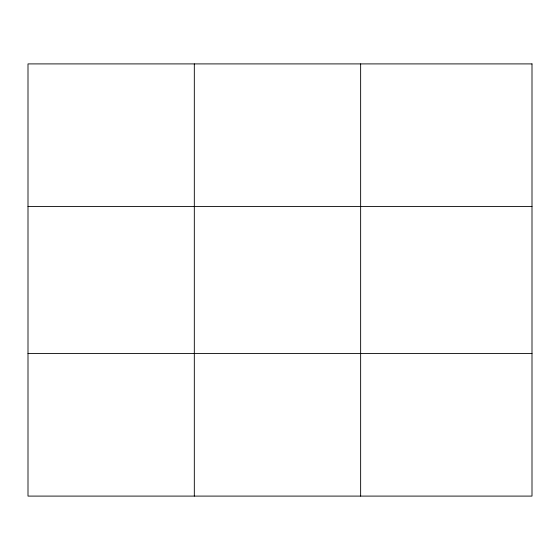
<?xml version="1.0" encoding="UTF-8"?>
<svg xmlns="http://www.w3.org/2000/svg" width="560" height="560" viewBox="0 0 560 560"><rect width="100%" height="100%" fill="white"/><g stroke="black" fill="none" stroke-linecap="round" stroke-linejoin="round"><path stroke-width="0.84" d="M194.32 63.903L194.32 496.097M360.64 63.903L360.64 496.097M28 206.528L532 206.528M28 353.472L532 353.472M532 63.903L532 496.097L28 496.097L28 63.903L532 63.903"/></g></svg>
